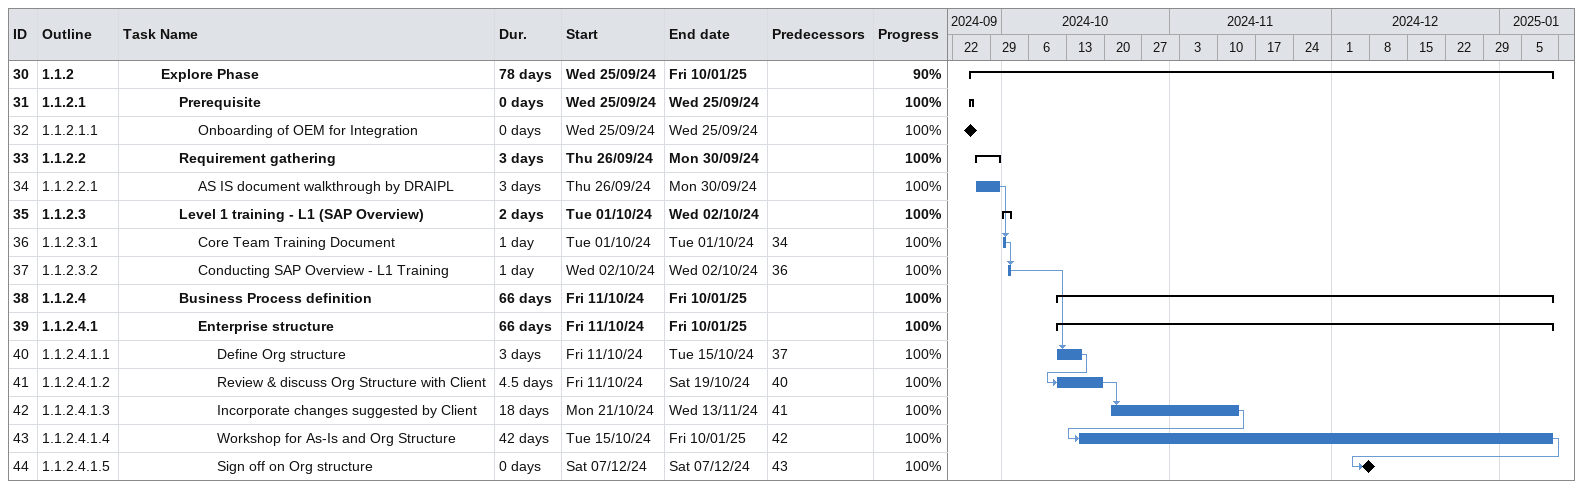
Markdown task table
| ID | WBS | Task | Duration | Start | Finish | Predecessors | % complete |
|---|---|---|---|---|---|---|---|
| 30 | 1.1.2 | **Explore Phase** | 78d | 2024-09-25 | 2025-01-10 |  | 90 |
| 31 | 1.1.2.1 | **Prerequisite** | 0d | 2024-09-25 | 2024-09-25 |  | 100 |
| 32 | 1.1.2.1.1 | Onboarding of OEM for Integration | 0d | 2024-09-25 | 2024-09-25 |  | 100 |
| 33 | 1.1.2.2 | **Requirement gathering** | 3d | 2024-09-26 | 2024-09-30 |  | 100 |
| 34 | 1.1.2.2.1 | AS IS document walkthrough by DRAIPL | 3d | 2024-09-26 | 2024-09-30 |  | 100 |
| 35 | 1.1.2.3 | **Level 1 training - L1 (SAP Overview)** | 2d | 2024-10-01 | 2024-10-02 |  | 100 |
| 36 | 1.1.2.3.1 | Core Team Training Document | 1d | 2024-10-01 | 2024-10-01 | 34 | 100 |
| 37 | 1.1.2.3.2 | Conducting SAP Overview - L1 Training | 1d | 2024-10-02 | 2024-10-02 | 36 | 100 |
| 38 | 1.1.2.4 | **Business Process definition** | 66d | 2024-10-11 | 2025-01-10 |  | 100 |
| 39 | 1.1.2.4.1 | **Enterprise structure** | 66d | 2024-10-11 | 2025-01-10 |  | 100 |
| 40 | 1.1.2.4.1.1 | Define Org structure | 3d | 2024-10-11 | 2024-10-15 | 37 | 100 |
| 41 | 1.1.2.4.1.2 | Review & discuss Org Structure with Client | 4.5d | 2024-10-11 | 2024-10-19 | 40 | 100 |
| 42 | 1.1.2.4.1.3 | Incorporate changes suggested by Client | 18d | 2024-10-21 | 2024-11-13 | 41 | 100 |
| 43 | 1.1.2.4.1.4 | Workshop for As-Is and Org Structure | 42d | 2024-10-15 | 2025-01-10 | 42 | 100 |
| 44 | 1.1.2.4.1.5 | Sign off on Org structure | 0d | 2024-12-07 | 2024-12-07 | 43 | 100 |
